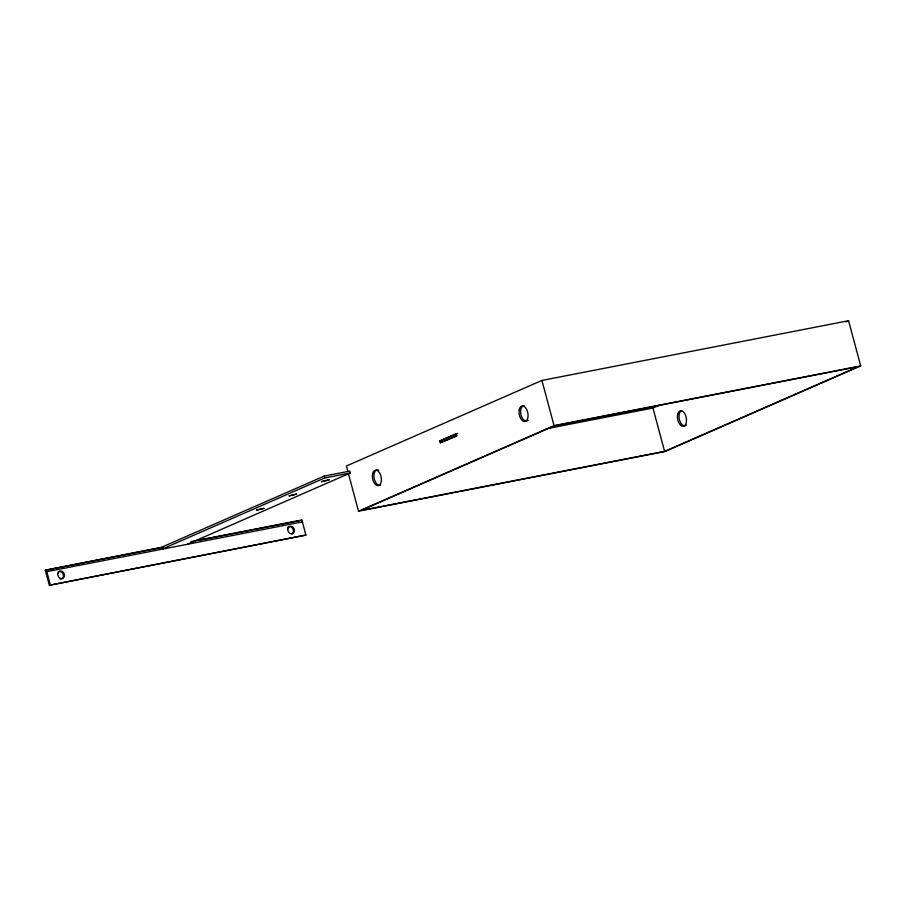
<?xml version="1.0" encoding="UTF-8"?>
<svg xmlns="http://www.w3.org/2000/svg" width="906" height="906" viewBox="0 0 906 906"><rect width="100%" height="100%" fill="white"/><g stroke="black" fill="none" stroke-linecap="round" stroke-linejoin="round"><path stroke-width="1.36" d="M191.03 541.584L301.868 519.999L305.911 535.072L49.343 585.276L45.3 570.214L161.313 547.371L324.257 476.069L349.818 471.097L350.316 472.977L187.372 544.28M49.343 585.276L305.911 535.072M348.527 473.974L358.504 511.199L665.163 451.494L860.7 365.933L848.582 320.724L541.924 380.441L346.386 466.001L347.813 471.313M350.316 472.977L324.767 477.949L161.823 549.251L161.313 547.371M439.795 440.905L456.092 433.781L456.59 435.661L440.305 442.796L439.795 440.905L457.689 433.464M440.305 442.796L456.941 435.899M300.849 520.452L301.868 519.999M358.504 511.199L554.042 425.639L860.7 365.933M846 321.856L848.582 320.724M546.284 428.81L652.977 408.028L660.723 404.642M664.585 451.358L858.084 366.681L554.619 425.775L361.12 510.44L664.585 451.358L652.977 408.028M45.3 570.214L163.352 547.224M198.074 540.463L299.467 520.712M46.818 571.641L302.377 521.89M541.924 380.441L554.042 425.639M441.392 440.599L441.901 442.479M324.257 476.069L324.767 477.949M46.319 569.761L50.351 584.834M686.555 425.005A7.837 4.371 79 0 1 679.772 420.939A7.837 4.371 79 0 1 681.538 410.656M380.509 485.129A7.837 4.371 79 0 1 374.031 477.371A7.837 4.371 79 0 1 378.776 470.18M528.141 420.237A7.837 4.371 79 0 1 521.063 415.208A7.837 4.371 79 0 1 524.246 405.684M58.29 571.777A3.918 3.228 66.4 0 1 63.295 574.63A3.918 3.228 66.4 0 1 60.249 579.059M287.621 527.519A3.918 3.228 66.4 0 1 292.661 528.447A3.918 3.228 66.4 0 1 291.891 533.951M256.534 510.169L263.929 508.345L256.534 510.169M289.116 495.899L296.522 494.087L289.116 495.899M321.709 481.641L329.105 479.829L321.709 481.641M372.581 473.838A7.837 4.371 79 0 0 377.791 485.639A7.837 4.371 79 0 0 380.305 474.234A7.837 4.371 79 0 0 372.581 473.838M519.229 409.671A7.837 4.371 79 0 0 524.438 421.471A7.837 4.371 79 0 0 526.952 410.067A7.837 4.371 79 0 0 519.229 409.671M677.643 414.438A7.837 4.371 79 0 0 682.852 426.239A7.837 4.371 79 0 0 685.366 414.835A7.837 4.371 79 0 0 677.643 414.438M57.848 573.464A3.918 3.228 66.4 0 0 62.129 578.572A3.918 3.228 66.4 0 0 63.375 572.388A3.918 3.228 66.4 0 0 57.848 573.464M287.836 528.674A3.918 3.228 66.4 0 0 292.117 533.793A3.918 3.228 66.4 0 0 293.374 527.598A3.918 3.228 66.4 0 0 287.836 528.674"/></g></svg>
